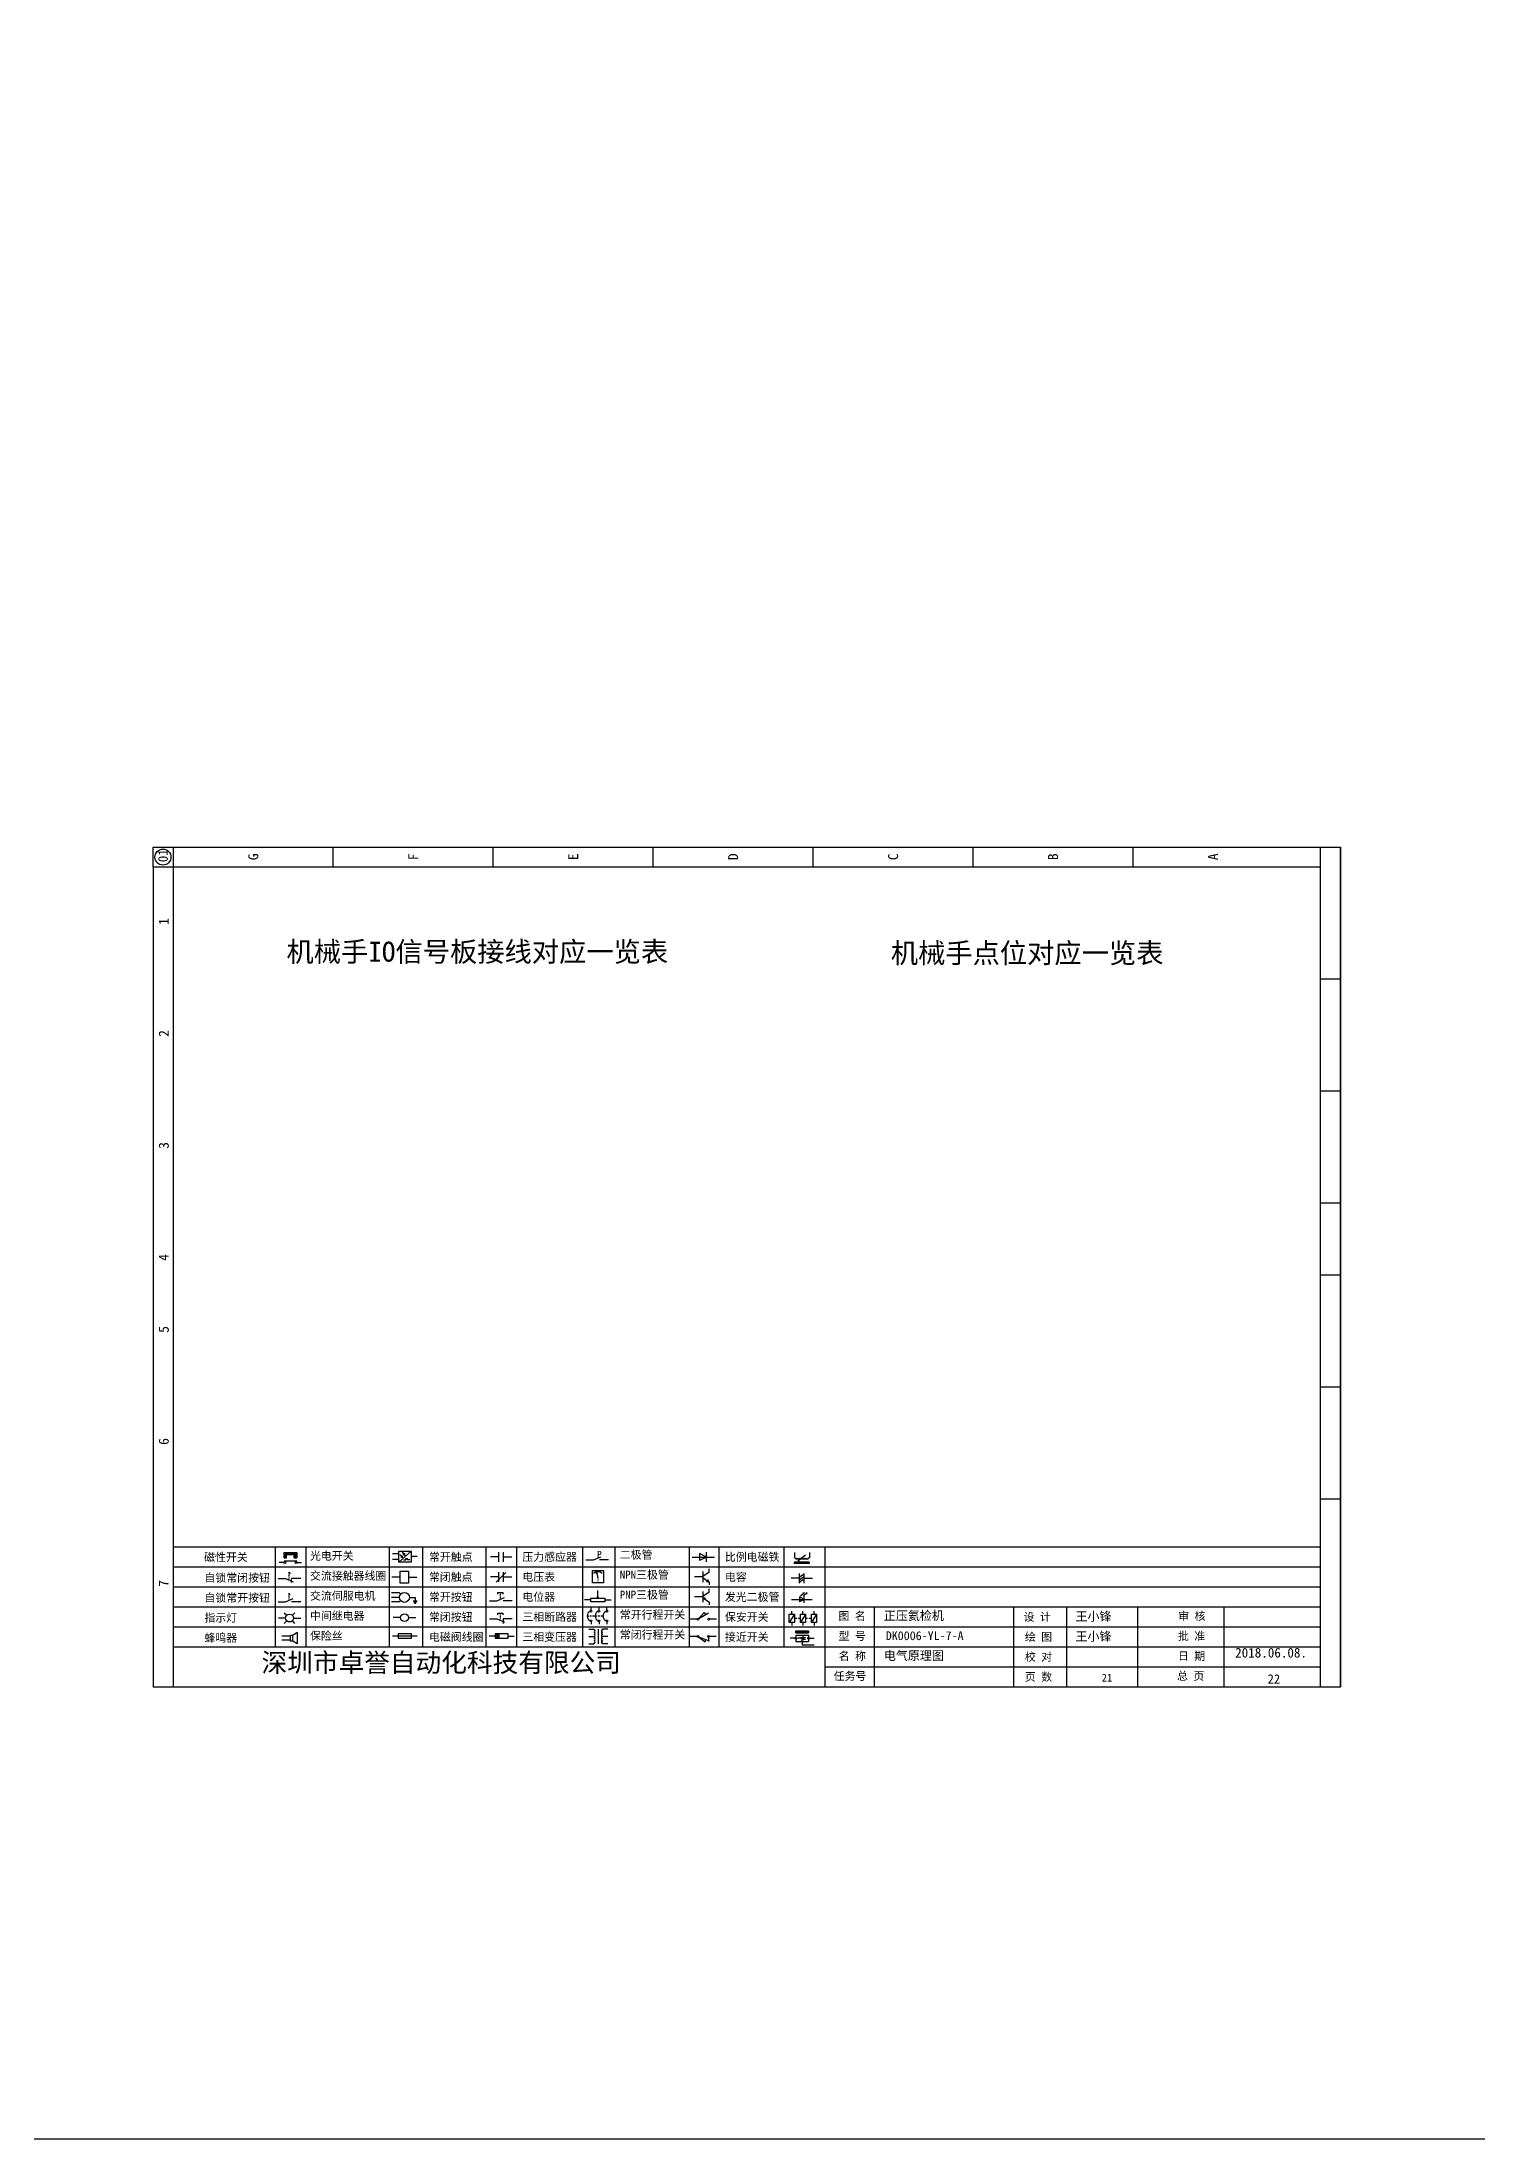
# Model space of a CAD drawing. Header units: millimetres. Extents: x 946 to 4507, y -1073 to 3239.
# Drawn here: x 1935 to 2294, y -1073 to -549 of the extents above; entities that cross this region are included whole.
import ezdxf

# ---------------------------------------------------------------- set-up
doc = ezdxf.new("R2010")
doc.units = ezdxf.units.MM
doc.layers.add('1', color=3, linetype='Continuous', lineweight=20)
doc.styles.get("Standard").update_dxf_attribs({"font": ''})
doc.styles.add('汉字', font='')
doc.styles.get('Standard').set_extended_font_data('SimSun')
doc.styles.get('汉字').set_extended_font_data('新宋体')

# ---------------------------------------------------------------- blocks, each defined once
blk = doc.blocks.new('磁性开关')
at = {"linetype": 'ByBlock'}
h = blk.add_hatch(dxfattribs=at)
h.set_pattern_fill('ANSI31', color=256, scale=0.1, style=0)
h.paths.add_polyline_path([(-1907.69, -775.29), (-1910.88, -775.29), (-1910.88, -776.69), (-1910.25, -776.69), (-1910.25, -775.79), (-1908.31, -775.79), (-1908.31, -776.69), (-1907.69, -776.69)])
for p, q in [((-1910.88, -776.69), (-1910.88, -775.29)), ((-1910.88, -775.29), (-1907.69, -775.29)), ((-1910.25, -776.69), (-1910.25, -775.79)), ((-1910.25, -775.79), (-1908.31, -775.79)), ((-1908.31, -776.69), (-1908.31, -775.79)), ((-1907.69, -775.29), (-1907.69, -776.69)), ((-1910.91, -777.81), (-1912.09, -777.81)), ((-1910.88, -776.69), (-1910.25, -776.69)), ((-1910.88, -777.39), (-1907.69, -777.39)), ((-1908.31, -776.69), (-1907.69, -776.69)), ((-1907.66, -777.81), (-1906.48, -777.81))]:
    blk.add_line(p, q, dxfattribs=at)
for centre in [(-1910.68, -777.81), (-1907.88, -777.81)]:
    blk.add_circle(centre, 0.225, dxfattribs=at)
blk = doc.blocks.new('*U217')
at = {"linetype": 'ByBlock'}
for p, q in [((-1909.23, -780.45), (-1909.23, -780.67)), ((-1909.23, -780.45), (-1908.92, -780.84)), ((-1909.23, -780.84), (-1909.23, -781.05)), ((-1911.92, -782.07), (-1910.06, -782.07)), ((-1910.06, -782.07), (-1908.18, -782.88)), ((-1909.23, -781.23), (-1909.23, -781.44)), ((-1909.23, -781.61), (-1909.23, -781.83)), ((-1909.23, -782), (-1909.23, -782.21)), ((-1909.23, -782.38), (-1909.23, -782.43)), ((-1908.52, -783.07), (-1908.52, -782.07)), ((-1906.25, -782.07), (-1908.52, -782.07))]:
    blk.add_line(p, q, dxfattribs=at)
blk = doc.blocks.new('*U218')
at = {"linetype": 'ByBlock'}
for p, q in [((-1908.88, -791.17), (-1909.23, -790.71)), ((-1909.23, -790.71), (-1909.23, -790.92)), ((-1909.23, -791.09), (-1909.23, -791.31)), ((-1909.23, -791.48), (-1909.23, -791.69)), ((-1911.92, -792.89), (-1910.06, -792.89)), ((-1910.06, -792.89), (-1908.18, -792.08)), ((-1909.23, -791.86), (-1909.23, -792.08)), ((-1909.23, -792.25), (-1909.23, -792.47)), ((-1906.25, -792.89), (-1908.52, -792.89))]:
    blk.add_line(p, q, dxfattribs=at)
blk = doc.blocks.new('蜂鸣器')
at = {"linetype": 'ByBlock'}
for p, q in [((-1908.8, -796.48), (-1911.01, -796.48)), ((-1908.25, -796.26), (-1908.8, -796.26)), ((-1908.8, -797.68), (-1908.8, -796.26)), ((-1907.17, -795.53), (-1908.25, -796.26)), ((-1908.25, -797.68), (-1908.25, -796.26)), ((-1907.17, -795.53), (-1907.17, -798.41)), ((-1908.8, -797.46), (-1911.01, -797.46)), ((-1908.25, -797.68), (-1908.8, -797.68)), ((-1907.17, -798.41), (-1908.25, -797.68))]:
    blk.add_line(p, q, dxfattribs=at)
blk = doc.blocks.new('指示灯')
at = {"linetype": 'ByBlock'}
for p, q in [((-1854.62, -775.59), (-1853.97, -776.23)), ((-1851.9, -775.59), (-1852.54, -776.23)), ((-1854.25, -776.92), (-1856.06, -776.92)), ((-1854.62, -778.25), (-1853.97, -777.61)), ((-1851.9, -778.25), (-1852.54, -777.61)), ((-1852.26, -776.92), (-1850.45, -776.92))]:
    blk.add_line(p, q, dxfattribs=at)
blk.add_circle((-1853.26, -776.92), 0.992, dxfattribs=at)
blk = doc.blocks.new('光电开关')
at = {"linetype": 'ByBlock'}
h = blk.add_hatch(dxfattribs=at)
h.set_pattern_fill('ANSI31', color=256, scale=0.01, style=0)
h.set_pattern_definition([(45, (0.172267, 0), (-0.0224506403, 0.0224506403), [])])
h.paths.add_polyline_path([(-1882.44, -776.34), (-1882.5, -775.91), (-1882.68, -776.07)])
h.paths.add_polyline_path([(-1882.44, -776.34), (-1882.68, -776.07), (-1882.86, -776.23)])
h.paths.add_polyline_path([(-1883.11, -776.45), (-1883.29, -776.61), (-1883.05, -776.88)])
h.paths.add_polyline_path([(-1883.29, -776.61), (-1883.47, -776.77), (-1883.05, -776.88)])
for p, q in [((-1880.91, -775.3), (-1884.01, -778.05)), ((-1883.14, -775.55), (-1882.44, -776.34)), ((-1884.01, -775.96), (-1885.56, -775.96)), ((-1884.01, -777.39), (-1885.56, -777.39)), ((-1883.75, -776.09), (-1883.05, -776.88)), ((-1883.11, -776.45), (-1883.47, -776.77)), ((-1883.05, -776.88), (-1883.47, -776.77)), ((-1883.05, -776.88), (-1883.11, -776.45)), ((-1882.5, -775.91), (-1882.86, -776.23)), ((-1882.44, -776.34), (-1882.86, -776.23)), ((-1882.78, -777.47), (-1882.23, -777.47)), ((-1882.44, -776.34), (-1882.5, -775.91)), ((-1882.23, -777.47), (-1882.23, -777.14)), ((-1882.23, -777.14), (-1881.78, -777.14)), ((-1881.78, -777.47), (-1881.78, -777.14)), ((-1881.23, -777.47), (-1881.78, -777.47)), ((-1879.37, -776.67), (-1880.91, -776.67))]:
    blk.add_line(p, q, dxfattribs=at)
blk.add_lwpolyline([(-1884.01, -775.3), (-1880.91, -775.3), (-1880.91, -778.05), (-1884.01, -778.05)], close=True, dxfattribs=at)
blk = doc.blocks.new('交流接触器线圈')
at = {"linetype": 'ByBlock'}
for p, q in [((-1880.82, -781.77), (-1882.87, -781.77)), ((-1878.72, -781.77), (-1876.67, -781.77))]:
    blk.add_line(p, q, dxfattribs=at)
blk.add_lwpolyline([(-1880.82, -780.28), (-1878.72, -780.28), (-1878.72, -783.26), (-1880.82, -783.26)], close=True, dxfattribs=at)
blk = doc.blocks.new('交流伺服电机')
at = {"linetype": 'ByBlock'}
for p, q in [((-1880.97, -785.75), (-1882.94, -785.75)), ((-1880.97, -785.75), (-1880.65, -786.03)), ((-1880.97, -786.85), (-1882.94, -786.85)), ((-1880.97, -787.94), (-1882.94, -787.94)), ((-1880.97, -787.94), (-1880.65, -787.67)), ((-1878.49, -786.85), (-1877.07, -786.85)), ((-1877.54, -787.72), (-1876.59, -787.72)), ((-1877.38, -788.01), (-1876.75, -788.01)), ((-1877.23, -788.29), (-1876.9, -788.29)), ((-1877.07, -786.85), (-1877.07, -787.72))]:
    blk.add_line(p, q, dxfattribs=at)
blk.add_circle((-1879.73, -786.85), 1.24, dxfattribs=at)
blk = doc.blocks.new('中间继电器')
at = {"linetype": 'ByBlock'}
for p, q in [((-1880.72, -791.92), (-1882.54, -791.92)), ((-1878.74, -791.92), (-1876.92, -791.92))]:
    blk.add_line(p, q, dxfattribs=at)
blk.add_circle((-1879.73, -791.92), 0.992, dxfattribs=at)
blk = doc.blocks.new('保险丝')
at = {"linetype": 'ByBlock'}
blk.add_line((-1882.72, -796.49), (-1876.55, -796.49), dxfattribs=at)
blk.add_lwpolyline([(-1881.2, -795.86), (-1878.06, -795.86), (-1878.06, -797.12), (-1881.2, -797.12)], close=True, dxfattribs=at)
blk = doc.blocks.new('常开按钮')
at = {"linetype": 'ByBlock'}
for p, q in [((-1909.9, -785.68), (-1908.56, -785.68)), ((-1909.9, -785.68), (-1909.9, -786.07)), ((-1909.23, -785.68), (-1909.23, -785.89)), ((-1909.23, -786.06), (-1909.23, -786.28)), ((-1908.56, -785.68), (-1908.56, -786.07)), ((-1911.92, -787.73), (-1910.06, -787.73)), ((-1910.06, -787.73), (-1908.18, -786.93)), ((-1909.23, -786.45), (-1909.23, -786.67)), ((-1909.23, -786.84), (-1909.23, -787.05)), ((-1909.23, -787.22), (-1909.23, -787.38)), ((-1906.25, -787.73), (-1908.52, -787.73))]:
    blk.add_line(p, q, dxfattribs=at)
blk = doc.blocks.new('常开触点')
at = {"linetype": 'ByBlock'}
for p, q in [((-1853.82, -782.99), (-1853.82, -780.56)), ((-1852.6, -782.99), (-1852.6, -780.56)), ((-1853.82, -781.77), (-1855.88, -781.77)), ((-1852.6, -781.77), (-1850.55, -781.77))]:
    blk.add_line(p, q, dxfattribs=at)
blk = doc.blocks.new('常闭触点')
at = {"linetype": 'ByBlock'}
for p, q in [((-1852.01, -785.66), (-1854.43, -788.1)), ((-1853.82, -787.99), (-1853.82, -785.56)), ((-1852.6, -787.99), (-1852.6, -785.56)), ((-1853.82, -786.77), (-1855.88, -786.77)), ((-1852.6, -786.77), (-1850.55, -786.77))]:
    blk.add_line(p, q, dxfattribs=at)
blk = doc.blocks.new('常闭按钮')
at = {"linetype": 'ByBlock'}
for p, q in [((-1854.11, -790.83), (-1852.77, -790.83)), ((-1854.11, -790.83), (-1854.11, -791.22)), ((-1853.44, -790.83), (-1853.44, -791.04)), ((-1853.44, -791.21), (-1853.44, -791.43)), ((-1853.44, -791.6), (-1853.44, -791.82)), ((-1852.77, -790.83), (-1852.77, -791.22)), ((-1856.13, -792.28), (-1854.28, -792.28)), ((-1854.28, -792.28), (-1852.4, -793.09)), ((-1853.44, -791.99), (-1853.44, -792.2)), ((-1853.44, -792.37), (-1853.44, -792.53)), ((-1850.47, -792.28), (-1852.73, -792.28)), ((-1852.73, -792.28), (-1852.73, -793.43))]:
    blk.add_line(p, q, dxfattribs=at)
blk = doc.blocks.new('电磁阀线圈')
at = {"linetype": 'ByBlock'}
for p, q in [((-1854.61, -796.54), (-1856.17, -796.54)), ((-1854.61, -795.92), (-1853.75, -797.16)), ((-1853.75, -795.92), (-1854.61, -797.16)), ((-1853.75, -795.92), (-1853.75, -797.16)), ((-1851.53, -796.54), (-1849.97, -796.54))]:
    blk.add_line(p, q, dxfattribs=at)
blk.add_lwpolyline([(-1854.61, -795.92), (-1851.53, -795.92), (-1851.53, -797.16), (-1854.61, -797.16)], close=True, dxfattribs=at)
blk = doc.blocks.new('电压表')
at = {"linetype": 'ByBlock'}
for p, q in [((-1814.84, -780.75), (-1814.91, -781.13)), ((-1814.6, -781.05), (-1814.91, -781.13)), ((-1814.84, -780.75), (-1814.46, -782.26)), ((-1814.84, -780.75), (-1814.6, -781.05))]:
    blk.add_line(p, q, dxfattribs=at)
blk.add_lwpolyline([(-1815.84, -780.34), (-1813.07, -780.34), (-1813.07, -783.49), (-1815.84, -783.49)], close=True, dxfattribs=at)
blk.add_arc((-1814.46, -782.26), 1.56, 46.8313, 133.1687, dxfattribs=at)
at = {"linetype": 'ByBlock', "insert": (-1814.7, -782.39), "char_height": 0.75, "width": 0.6768, "attachment_point": 1}
blk.add_mtext('V', dxfattribs=at)
blk = doc.blocks.new('电位器')
at = {"linetype": 'ByBlock'}
for p, q in [((-1814.45, -787.3), (-1814.45, -785.39)), ((-1816.21, -787.75), (-1817.79, -787.75)), ((-1814.45, -787.3), (-1814.62, -786.96)), ((-1814.62, -786.96), (-1814.27, -786.96)), ((-1814.45, -787.3), (-1814.27, -786.96)), ((-1812.68, -787.75), (-1811.1, -787.75))]:
    blk.add_line(p, q, dxfattribs=at)
blk.add_lwpolyline([(-1816.21, -787.3), (-1812.68, -787.3), (-1812.68, -788.2), (-1816.21, -788.2)], close=True, dxfattribs=at)
blk = doc.blocks.new('三相断路器')
at = {"linetype": 'ByBlock'}
for p, q in [((-1816.17, -790.33), (-1816.17, -789.7)), ((-1814.17, -790.33), (-1814.17, -789.7)), ((-1812.18, -790.33), (-1812.18, -789.7)), ((-1817.14, -791.74), (-1816.72, -791.74)), ((-1816.45, -791.74), (-1816.03, -791.74)), ((-1816.17, -793.19), (-1816.17, -793.83)), ((-1815.76, -791.74), (-1815.34, -791.74)), ((-1815.07, -791.74), (-1814.65, -791.74)), ((-1814.38, -791.74), (-1813.96, -791.74)), ((-1814.17, -793.19), (-1814.17, -793.83)), ((-1813.69, -791.74), (-1813.27, -791.74)), ((-1812.18, -793.19), (-1812.18, -793.83))]:
    blk.add_line(p, q, dxfattribs=at)
for centre in [(-1816.17, -790.55), (-1814.17, -790.55), (-1812.18, -790.55), (-1816.17, -792.98), (-1814.17, -792.98), (-1812.18, -792.98)]:
    blk.add_circle(centre, 0.219, dxfattribs=at)
for centre in [(-1815.81, -791.74), (-1813.82, -791.74), (-1811.83, -791.74)]:
    blk.add_arc(centre, 1.32, 115.5791, 244.4209, dxfattribs=at)
blk = doc.blocks.new('三相变压器')
at = {"linetype": 'ByBlock'}
for p, q in [((-1816.69, -795.03), (-1815.37, -795.03)), ((-1816.69, -796.87), (-1815.37, -796.87)), ((-1815.37, -795.03), (-1815.37, -795.24)), ((-1814.34, -798.7), (-1814.34, -795.04)), ((-1812, -795.03), (-1813.32, -795.03)), ((-1813.32, -795.03), (-1813.32, -795.24)), ((-1812, -796.87), (-1813.32, -796.87)), ((-1816.69, -798.71), (-1815.37, -798.71)), ((-1815.37, -798.71), (-1815.37, -798.5)), ((-1813.32, -798.71), (-1813.32, -798.5)), ((-1812, -798.71), (-1813.32, -798.71))]:
    blk.add_line(p, q, dxfattribs=at)
for centre, start, end in [((-1815.37, -795.51), 270, 90), ((-1815.37, -796.06), 270, 90), ((-1815.37, -796.6), 270, 90), ((-1815.37, -797.14), 270, 90), ((-1813.32, -795.51), 90, 270), ((-1813.32, -796.06), 90, 270), ((-1813.32, -796.6), 90, 270), ((-1813.32, -797.14), 90, 270), ((-1815.37, -797.68), 270, 90), ((-1815.37, -798.23), 270, 90), ((-1813.32, -797.68), 90, 270), ((-1813.32, -798.23), 90, 270)]:
    blk.add_arc(centre, 0.271, start, end, dxfattribs=at)
blk = doc.blocks.new('压力感应器')
at = {"linetype": 'ByBlock'}
for p, q in [((-1817.44, -777.73), (-1815.59, -777.73)), ((-1815.59, -777.73), (-1813.71, -776.93)), ((-1811.78, -777.73), (-1814.05, -777.73))]:
    blk.add_line(p, q, dxfattribs=at)
at = {"linetype": 'ByBlock', "insert": (-1814.65, -775.48), "char_height": 1.68, "width": 1.2242, "attachment_point": 1}
blk.add_mtext('{\\fNSimSun|b0|i0|c134|p49;P}', dxfattribs=at)
blk = doc.blocks.new('二极管')
at = {"linetype": 'ByBlock'}
for p, q in [((-1783.97, -776.77), (-1785.69, -775.9)), ((-1785.69, -775.9), (-1785.69, -777.65)), ((-1783.97, -777.99), (-1783.97, -775.56)), ((-1787.52, -776.77), (-1781.92, -776.77)), ((-1783.97, -776.77), (-1785.69, -777.65))]:
    blk.add_line(p, q, dxfattribs=at)
blk = doc.blocks.new('NPN三极管')
at = {"linetype": 'ByBlock'}
for p, q in [((-1785.73, -780.61), (-1785.73, -783.32)), ((-1785.73, -781.82), (-1784.15, -780.66)), ((-1784.15, -780.66), (-1784.15, -779.98)), ((-1785.73, -781.97), (-1787.81, -781.97)), ((-1785.73, -782.11), (-1784.15, -783.27)), ((-1784.41, -782.73), (-1784.74, -783.18)), ((-1784.15, -783.27), (-1784.74, -783.18)), ((-1784.15, -783.27), (-1784.41, -782.73)), ((-1784.15, -783.27), (-1784.15, -783.96))]:
    blk.add_line(p, q, dxfattribs=at)
blk = doc.blocks.new('PNP三极管')
at = {"linetype": 'ByBlock'}
for p, q in [((-1784.9, -785.38), (-1784.9, -788.09)), ((-1784.9, -786.59), (-1783.32, -785.43)), ((-1783.32, -785.43), (-1783.32, -784.75)), ((-1784.9, -786.74), (-1786.98, -786.74)), ((-1784.9, -786.88), (-1783.32, -788.04)), ((-1784.9, -786.88), (-1784.31, -786.97)), ((-1784.9, -786.88), (-1784.64, -787.42)), ((-1784.31, -786.97), (-1784.64, -787.42)), ((-1783.32, -788.04), (-1783.32, -788.73))]:
    blk.add_line(p, q, dxfattribs=at)
blk = doc.blocks.new('常开行程开关')
at = {"linetype": 'ByBlock'}
for p, q in [((-1785.89, -792.17), (-1784.52, -790.62)), ((-1785.89, -792.17), (-1783.43, -790.72)), ((-1784.52, -790.62), (-1784.19, -791.17)), ((-1786.29, -792.3), (-1788.01, -792.3)), ((-1781.48, -792.3), (-1783.21, -792.3))]:
    blk.add_line(p, q, dxfattribs=at)
for centre in [(-1786.07, -792.3), (-1783.42, -792.3)]:
    blk.add_circle(centre, 0.219, dxfattribs=at)
blk = doc.blocks.new('常闭行程开关')
at = {"linetype": 'ByBlock'}
for p, q in [((-1786.34, -796.62), (-1788.07, -796.62)), ((-1785.93, -796.72), (-1783.25, -797.7)), ((-1785.93, -796.72), (-1784.3, -798)), ((-1783.48, -796.84), (-1783.48, -797.85)), ((-1781.54, -796.62), (-1783.26, -796.62)), ((-1784.3, -798), (-1784.08, -797.4))]:
    blk.add_line(p, q, dxfattribs=at)
for centre in [(-1786.12, -796.62), (-1783.48, -796.62)]:
    blk.add_circle(centre, 0.219, dxfattribs=at)
blk = doc.blocks.new('电容')
at = {"linetype": 'ByBlock'}
for p, q in [((-1756.08, -782.99), (-1756.08, -780.56)), ((-1754.86, -780.79), (-1756.08, -781.55)), ((-1754.86, -782.99), (-1754.86, -780.56)), ((-1756.08, -781.77), (-1758.13, -781.77)), ((-1754.86, -781.44), (-1756.08, -782.2)), ((-1754.86, -781.99), (-1756.08, -782.75)), ((-1754.86, -781.77), (-1752.81, -781.77))]:
    blk.add_line(p, q, dxfattribs=at)
blk = doc.blocks.new('发光二极管')
at = {"linetype": 'ByBlock'}
for p, q in [((-1754.84, -786.77), (-1756.04, -786.16)), ((-1756.04, -786.16), (-1756.04, -787.39)), ((-1755.78, -785.92), (-1754.89, -785.14)), ((-1754.89, -785.14), (-1755.2, -785.22)), ((-1755.2, -785.22), (-1755.01, -785.43)), ((-1755.08, -785.92), (-1754.18, -785.14)), ((-1754.89, -785.14), (-1755.01, -785.43)), ((-1754.84, -787.63), (-1754.84, -785.92)), ((-1754.18, -785.14), (-1754.49, -785.22)), ((-1754.49, -785.22), (-1754.31, -785.43)), ((-1754.18, -785.14), (-1754.31, -785.43)), ((-1758.01, -786.77), (-1752.89, -786.77)), ((-1754.84, -786.77), (-1756.04, -787.39))]:
    blk.add_line(p, q, dxfattribs=at)
blk = doc.blocks.new('比例电磁阀')
at = {"linetype": 'ByBlock'}
for p, q in [((-1757.26, -775.38), (-1757.26, -776.71)), ((-1753.58, -775.38), (-1753.58, -776.71)), ((-1757.26, -776.71), (-1757.05, -776.71)), ((-1753.6, -777.73), (-1757.25, -777.73)), ((-1757.25, -778.13), (-1757.25, -777.73)), ((-1753.6, -778.13), (-1757.25, -778.13)), ((-1754.5, -775.98), (-1756.35, -777.44)), ((-1756.35, -777.44), (-1756.25, -777.25)), ((-1756.35, -777.44), (-1756.15, -777.38)), ((-1756.15, -777.38), (-1756.25, -777.25)), ((-1753.58, -776.71), (-1753.8, -776.71)), ((-1753.6, -777.73), (-1753.6, -778.13))]:
    blk.add_line(p, q, dxfattribs=at)
for centre in [(-1756.78, -776.71), (-1756.24, -776.71), (-1755.7, -776.71), (-1755.15, -776.71), (-1754.61, -776.71), (-1754.07, -776.71)]:
    blk.add_arc(centre, 0.271, 180, 0, dxfattribs=at)
blk = doc.blocks.new('保安开关')
at = {"linetype": 'ByBlock'}
for p, q in [((-1757.33, -790.79), (-1758.6, -792.81)), ((-1757.96, -790.79), (-1757.96, -789.97)), ((-1754.54, -790.79), (-1755.81, -792.81)), ((-1755.17, -790.79), (-1755.17, -789.97)), ((-1751.75, -790.79), (-1753.02, -792.81)), ((-1752.39, -790.79), (-1752.39, -789.97)), ((-1757.96, -792.81), (-1757.96, -793.62)), ((-1757.33, -791.8), (-1756.72, -791.8)), ((-1756.35, -791.8), (-1755.89, -791.8)), ((-1755.17, -792.81), (-1755.17, -793.62)), ((-1754.52, -791.8), (-1754.06, -791.8)), ((-1753.69, -791.8), (-1753.08, -791.8)), ((-1752.39, -792.81), (-1752.39, -793.62))]:
    blk.add_line(p, q, dxfattribs=at)
for points in [[(-1758.6, -790.79), (-1757.33, -790.79), (-1757.33, -792.81), (-1758.6, -792.81)], [(-1755.81, -790.79), (-1754.54, -790.79), (-1754.54, -792.81), (-1755.81, -792.81)], [(-1753.02, -790.79), (-1751.75, -790.79), (-1751.75, -792.81), (-1753.02, -792.81)]]:
    blk.add_lwpolyline(points, close=True, dxfattribs=at)
blk = doc.blocks.new('接近开关')
at = {"linetype": 'ByBlock'}
h = blk.add_hatch(dxfattribs=at)
h.set_pattern_fill('ANSI31', color=256, scale=0.01, style=0)
h.set_pattern_definition([(45, (-89.131516, -30.795668), (-0.0224506403, 0.0224506403), [])])
h.paths.add_polyline_path([(-1513.76, -1123.35), (-1513.76, -1122.85), (-1516.96, -1122.85), (-1516.96, -1123.35)])
for p, q in [((-1517.18, -1124.71), (-1518.36, -1124.71)), ((-1516.96, -1123.35), (-1516.96, -1122.85)), ((-1516.96, -1122.85), (-1513.76, -1122.85)), ((-1516.96, -1123.35), (-1513.76, -1123.35)), ((-1516.96, -1123.95), (-1513.76, -1123.95)), ((-1516.96, -1123.95), (-1516.96, -1125.47)), ((-1516.96, -1125.47), (-1513.76, -1125.47)), ((-1515.91, -1124.71), (-1516.45, -1124.71)), ((-1515.11, -1124.31), (-1515.91, -1124.71)), ((-1515.11, -1125.11), (-1515.91, -1124.71)), ((-1515.36, -1125.69), (-1515.36, -1126.36)), ((-1515.36, -1126.36), (-1512.36, -1126.36)), ((-1515.33, -1124.53), (-1515.17, -1124.53)), ((-1515.33, -1124.88), (-1515.17, -1124.88)), ((-1515.25, -1124.45), (-1515.25, -1124.61)), ((-1515.11, -1124.31), (-1515.11, -1125.11)), ((-1515.11, -1124.48), (-1514.58, -1124.48)), ((-1515.11, -1124.94), (-1514.58, -1124.94)), ((-1513.76, -1122.85), (-1513.76, -1123.35)), ((-1513.76, -1123.95), (-1513.76, -1125.47)), ((-1513.54, -1124.71), (-1512.36, -1124.71))]:
    blk.add_line(p, q, dxfattribs=at)
for centre in [(-1516.96, -1124.71), (-1515.36, -1125.47), (-1513.76, -1124.71)]:
    blk.add_circle(centre, 0.225, dxfattribs=at)

msp = doc.modelspace()

# ---------------------------------------------------------------- linework, layer by layer
at = {"linetype": 'ByBlock'}
for p, q in [((1962.599, -750.069), (2259.599, -750.069)), ((1962.599, -755.069), (1962.599, -750.069)), ((1967.599, -750.069), (1967.599, -960.069)), ((2259.599, -750.069), (2259.599, -960.069)), ((2259.599, -960.069), (2259.599, -750.069)), ((1962.599, -755.069), (1962.599, -940.069)), ((2254.599, -925.069), (1967.599, -925.069)), ((2254.599, -930.069), (1967.599, -930.069)), ((2254.599, -935.069), (1967.599, -935.069)), ((1962.599, -940.069), (1962.599, -960.069)), ((2254.599, -940.069), (1967.599, -940.069)), ((2254.599, -945.069), (1967.599, -945.069)), ((2254.599, -950.069), (1967.599, -950.069)), ((2254.599, -955.069), (2130.623, -955.069)), ((2259.599, -960.069), (1962.599, -960.069))]:
    msp.add_line(p, q, dxfattribs=at)
at = {"color": 0, "lineweight": -2}
for p, q in [((1993.179, -925.069), (1993.179, -950.069)), ((2000.855, -925.069), (2000.855, -950.069)), ((2021.645, -925.069), (2021.645, -950.069)), ((2029.998, -925.069), (2029.998, -950.069)), ((2045.853, -925.069), (2045.853, -950.069)), ((2053.502, -925.069), (2053.502, -950.069)), ((2069.994, -925.069), (2069.994, -950.069)), ((2078.096, -925.069), (2078.096, -950.069)), ((2096.715, -925.069), (2096.715, -950.069)), ((2104.075, -925.069), (2104.075, -950.069)), ((2120.385, -925.069), (2120.385, -950.069)), ((2130.623, -925.069), (2130.623, -959.985)), ((2142.944, -940.069), (2142.944, -959.985)), ((2177.815, -940.069), (2177.815, -960.069)), ((2191.079, -940.069), (2191.079, -960.069)), ((2208.771, -940.069), (2208.771, -960.069)), ((2230.382, -940.069), (2230.382, -960.069))]:
    msp.add_line(p, q, dxfattribs=at)
msp.add_lwpolyline([(945.997, 769.276), (4506.512, 769.276), (4506.512, -1073.067), (945.997, -1073.067)], close=True, dxfattribs=at)
at = {"linetype": 'ByBlock'}
for points in [[(2007.599, -750.069), (2007.599, -755.069)], [(2047.599, -750.069), (2047.599, -755.069)], [(2087.599, -750.069), (2087.599, -755.069)], [(2127.599, -750.069), (2127.599, -755.069)], [(2167.599, -750.069), (2167.599, -755.069)], [(2207.599, -750.069), (2207.599, -755.069)], [(2254.599, -960.069), (2254.599, -750.069)], [(2254.599, -755.069), (1962.599, -755.069)], [(2259.599, -783.069), (2254.599, -783.069)], [(2259.599, -811.069), (2254.599, -811.069)], [(2259.599, -839.069), (2254.599, -839.069)], [(2259.599, -857.069), (2254.599, -857.069)], [(2259.599, -885.069), (2254.599, -885.069)], [(2259.599, -913.069), (2254.599, -913.069)]]:
    msp.add_lwpolyline(points, dxfattribs=at)
msp.add_circle((1965.087, -752.597), 2, dxfattribs=at)

# ---------------------------------------------------------------- block references
for name, p in [('磁性开关', (3906.242, -151.11)), ('光电开关', (3908.052, -150.801)), ('常开触点', (3902.866, -145.772)), ('压力感应器', (3888.305, -150.554)), ('二极管', (3884.968, -150.796)), ('比例电磁阀', (3880.311, -151.088)), ('*U217', (3905.788, -150.892)), ('交流接触器线圈', (3905.212, -150.801)), ('常闭触点', (3902.866, -145.772)), ('电压表', (3888.305, -150.554)), ('NPN三极管', (3885.793, -150.567)), ('电容', (3880.311, -151.088)), ('*U218', (3905.788, -145.892)), ('交流伺服电机', (3905.212, -150.801)), ('常开按钮', (3958.652, -150.772)), ('电位器', (3888.305, -150.554)), ('PNP三极管', (3884.968, -150.796)), ('发光二极管', (3880.311, -151.377)), ('指示灯', (3850.002, -165.892)), ('中间继电器', (3905.212, -150.801)), ('常闭按钮', (3902.866, -150.772)), ('三相断路器', (3888.305, -150.554)), ('常开行程开关', (3884.968, -150.796)), ('保安开关', (3880.311, -151.088)), ('蜂鸣器', (3905.788, -150.892)), ('保险丝', (3905.212, -150.801)), ('电磁阀线圈', (3902.866, -150.772)), ('三相变压器', (3888.305, -150.554)), ('常闭行程开关', (3884.968, -150.796)), ('接近开关', (3640.312, 176.828))]:
    msp.add_blockref(name, p, dxfattribs=at)

# ---------------------------------------------------------------- texts
at = {"linetype": 'ByBlock', "attachment_point": 1, "rotation": 90}
for s, insert, char_height, width in [('{\\fKaiTi_GB2312|b0|i0|c134|p0;01}', (1963.888, -753.871), 2.4, 60.2542), ('{\\fKaiTi_GB2312|b0|i0|c134|p0;G}', (1986.428, -753.362), 2.5, 5), ('{\\fKaiTi_GB2312|b0|i0|c134|p0;F}', (2026.428, -753.362), 2.5, 5), ('{\\fKaiTi_GB2312|b0|i0|c134|p0;E}', (2066.428, -753.362), 2.5, 5), ('{\\fKaiTi_GB2312|b0|i0|c134|p0;D}', (2106.428, -753.362), 2.5, 5), ('{\\fKaiTi_GB2312|b0|i0|c134|p0;C}', (2146.428, -753.362), 2.5, 5), ('{\\fKaiTi_GB2312|b0|i0|c134|p0;B}', (2186.428, -753.362), 2.5, 5), ('{\\fKaiTi_GB2312|b0|i0|c134|p0;A}', (2226.428, -753.362), 2.5, 5), ('{\\fKaiTi_GB2312|b0|i0|c134|p49;1}', (1964.028, -769.525), 2.5, 11.7517), ('{\\fKaiTi_GB2312|b0|i0|c134|p49;2}', (1964.028, -797.525), 2.5, 11.7517), ('{\\fKaiTi_GB2312|b0|i0|c134|p49;3}', (1964.028, -825.525), 2.5, 11.7517), ('{\\fKaiTi_GB2312|b0|i0|c134|p49;4}', (1964.028, -853.525), 2.5, 11.7517), ('{\\fKaiTi_GB2312|b0|i0|c134|p49;5}', (1964.028, -871.525), 2.5, 11.7517), ('{\\fKaiTi_GB2312|b0|i0|c134|p49;6}', (1964.028, -899.525), 2.5, 11.7517), ('{\\fKaiTi_GB2312|b0|i0|c134|p49;7}', (1964.028, -935.031), 2.5, 11.7517)]:
    msp.add_mtext(s, dxfattribs=dict(at, insert=insert, char_height=char_height, width=width))
at = {"char_height": 2, "attachment_point": 1, "style": '汉字'}
for s, insert in [('{\\fKaiTi_GB2312|b0|i0|c134|p49;磁性开关}', (1975.374, -926.598)), ('{\\fKaiTi_GB2312|b0|i0|c134|p49;光电开关}', (2001.85, -926.261)), ('{\\fKaiTi_GB2312|b0|i0|c134|p49;常开触点}', (2031.603, -926.548)), ('{\\fKaiTi_GB2312|b0|i0|c134|p49;压力感应器}', (2054.963, -926.539)), ('{\\fKaiTi_GB2312|b0|i0|c134|p49;二极管}', (2079.329, -925.977)), ('{\\fKaiTi_GB2312|b0|i0|c134|p49;比例电磁铁}', (2105.618, -926.548)), ('{\\fKaiTi_GB2312|b0|i0|c134|p49;自锁常闭按钮}', (1975.455, -931.755)), ('{\\fKaiTi_GB2312|b0|i0|c134|p49;交流接触器线圈}', (2001.85, -931.261)), ('{\\fKaiTi_GB2312|b0|i0|c134|p49;常闭触点}', (2031.603, -931.548)), ('{\\fKaiTi_GB2312|b0|i0|c134|p49;电压表}', (2054.963, -931.539)), ('{\\fKaiTi_GB2312|b0|i0|c134|p49;NPN三极管}', (2079.329, -930.977)), ('{\\fKaiTi_GB2312|b0|i0|c134|p49;电容}', (2105.618, -931.548)), ('{\\fKaiTi_GB2312|b0|i0|c134|p49;自锁常开按钮}', (1975.455, -936.755)), ('{\\fKaiTi_GB2312|b0|i0|c134|p49;交流伺服电机}', (2001.85, -936.261)), ('{\\fKaiTi_GB2312|b0|i0|c134|p49;常开按钮}', (2031.603, -936.548)), ('{\\fKaiTi_GB2312|b0|i0|c134|p49;电位器}', (2054.963, -936.539)), ('{\\fKaiTi_GB2312|b0|i0|c134|p49;PNP三极管}', (2079.329, -935.977)), ('{\\fKaiTi_GB2312|b0|i0|c134|p49;发光二极管}', (2105.618, -936.548)), ('{\\fKaiTi_GB2312|b0|i0|c134|p49;指示灯}', (1975.455, -941.755)), ('{\\fKaiTi_GB2312|b0|i0|c134|p49;中间继电器}', (2001.85, -941.261)), ('{\\fKaiTi_GB2312|b0|i0|c134|p49;常闭按钮}', (2031.603, -941.548)), ('{\\fKaiTi_GB2312|b0|i0|c134|p49;三相断路器}', (2054.963, -941.539)), ('{\\fKaiTi_GB2312|b0|i0|c134|p49;常开行程开关}', (2079.329, -940.977)), ('{\\fKaiTi_GB2312|b0|i0|c134|p49;保安开关}', (2105.618, -941.548)), ('{\\fKaiTi_GB2312|b0|i0|c134|p0;图 名}', (2134.017, -941.314)), ('{\\fKaiTi_GB2312|b0|i0|c134|p0;设 计}', (2180.305, -941.529)), ('{\\fKaiTi_GB2312|b0|i0|c134|p0;审 核}', (2218.985, -941.32)), ('{\\fKaiTi_GB2312|b0|i0|c134|p49;蜂鸣器}', (1975.455, -946.755)), ('{\\fKaiTi_GB2312|b0|i0|c134|p49;保险丝}', (2001.85, -946.261)), ('{\\fKaiTi_GB2312|b0|i0|c134|p49;电磁阀线圈}', (2031.603, -946.548)), ('{\\fKaiTi_GB2312|b0|i0|c134|p49;三相变压器}', (2054.963, -946.539)), ('{\\fKaiTi_GB2312|b0|i0|c134|p49;常闭行程开关}', (2079.329, -945.977)), ('{\\fKaiTi_GB2312|b0|i0|c134|p49;接近开关}', (2105.618, -946.548)), ('{\\fKaiTi_GB2312|b0|i0|c134|p0;型 号}', (2134.017, -946.314)), ('{\\fKaiTi_GB2312|b0|i0|c134|p0;绘 图}', (2180.634, -946.529)), ('{\\fKaiTi_GB2312|b0|i0|c134|p0;批 准}', (2218.915, -946.32)), ('{\\fKaiTi_GB2312|b0|i0|c134|p0;名 称}', (2134.068, -951.314)), ('{\\fKaiTi_GB2312|b0|i0|c134|p0;校 对}', (2180.634, -951.529)), ('{\\fKaiTi_GB2312|b0|i0|c134|p0;日 期}', (2218.915, -951.32)), ('{\\fKaiTi_GB2312|b0|i0|c134|p0;任务号}', (2132.798, -956.32)), ('{\\fKaiTi_GB2312|b0|i0|c134|p0;页 数}', (2180.634, -956.529)), ('{\\fKaiTi_GB2312|b0|i0|c134|p0;总 页}', (2218.686, -956.32))]:
    msp.add_mtext(s, dxfattribs=dict(at, insert=insert))
at = {"char_height": 2.2, "width": 75.3177, "attachment_point": 1, "style": '汉字'}
for s, insert in [('正压氦检机', (2145.371, -941.129)), ('{\\fKaiTi_GB2312|b0|i0|c134|p49;DK0006-YL-7-A}', (2145.849, -946.129))]:
    msp.add_mtext(s, dxfattribs=dict(at, insert=insert))
at = {"attachment_point": 1}
for s, insert, char_height, width in [('王小锋', (2193.3, -941.315), 2.2, 75.3177), ('王小锋', (2193.3, -946.315), 2.2, 75.3177), ('{\\fKaiTi_GB2312|b0|i0|c134|p49;电气原理图}', (2145.366, -951.122), 2.2, 75.3177), ('{\\fKaiTi_GB2312|b0|i0|c134|p49;2018.06.08.}', (2233.223, -950.286), 2.4, 72.30504), ('{\\fKaiTi_GB2312|b0|i0|c134|p49;21}', (2199.863, -956.767), 1.92, 75.3177), ('{\\fKaiTi_GB2312|b0|i0|c134|p49;22}', (2241.342, -956.88), 2.304, 90.38124)]:
    msp.add_mtext(s, dxfattribs=dict(at, insert=insert, char_height=char_height, width=width))
at = {"color": 0, "lineweight": -2, "insert": (1989.733, -951.598), "char_height": 4.70644, "width": 96.11383, "attachment_point": 1}
msp.add_mtext('深圳市卓誉自动化科技有限公司', dxfattribs=at)
at = {"layer": '1', "color": 7, "linetype": 'Continuous', "lineweight": 13, "char_height": 5, "attachment_point": 1}
for s, insert in [('机械手IO信号板接线对应一览表', (1995.969, -773.737)), ('机械手点位对应一览表', (2147.101, -774.072))]:
    msp.add_mtext_dynamic_manual_height_columns(s, width=124.64855, gutter_width=9.801, heights=[0], dxfattribs=dict(at, insert=insert))

doc.saveas('drawing.dxf')
